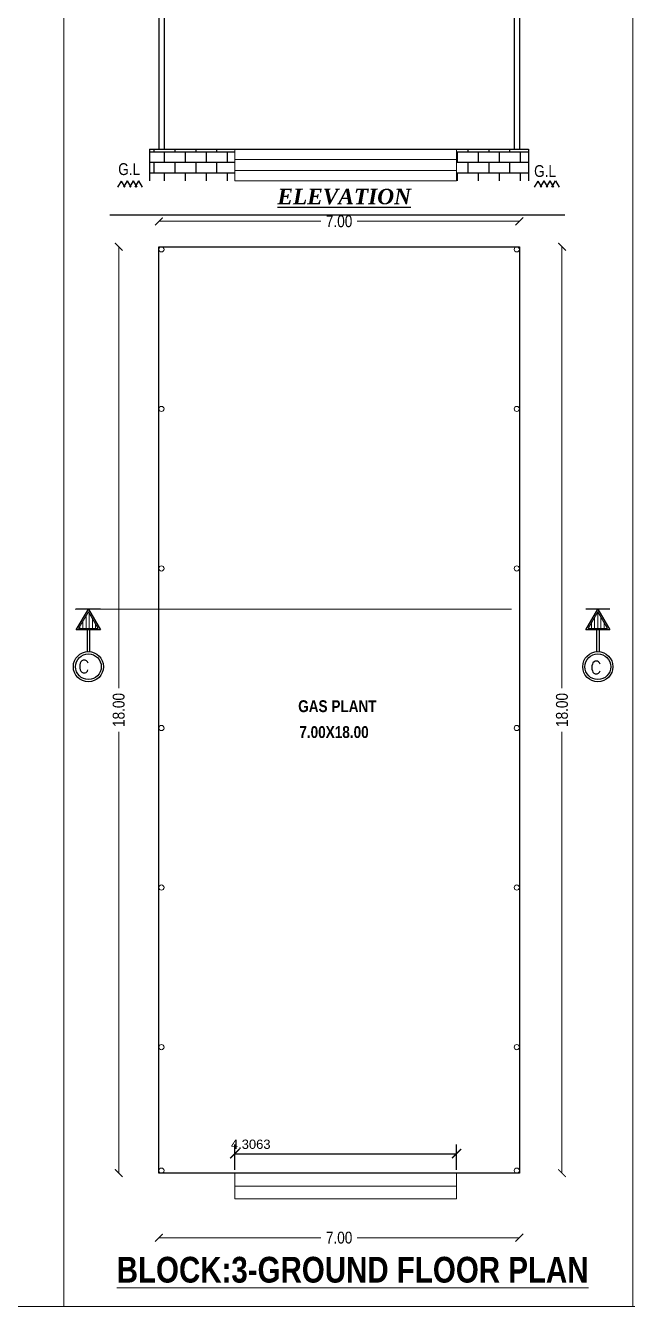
# Model space of a CAD drawing. Header units: metres. Extents: x -1559856 to -1559563, y 43807 to 43972.
# Drawn here: x -1559766.17 to -1559754.48, y 43862.95 to 43887.83 of the extents above; entities that cross this region are included whole.
import ezdxf

# ---------------------------------------------------------------- set-up
doc = ezdxf.new("R2010")
doc.units = ezdxf.units.M
doc.header["$LTSCALE"] = 750
doc.header["$MEASUREMENT"] = 0
doc.header["$PDMODE"] = 35
doc.header["$PDSIZE"] = 50
doc.linetypes.add('DASHED2', pattern=[9.525, 6.35, -3.175])
doc.layers.get('0').update_dxf_attribs({"lineweight": 5})
doc.layers.get('Defpoints').update_dxf_attribs({"lineweight": 0})
for name, color, linetype in [('BLK_3_COVERED_AREA', 171, 'Continuous'), ('BLK_3_FLR_0_BLT_UP_AREA', 171, 'Continuous'), ('BLK_3_FLR_0_CARPET_AREA', 10, 'Continuous'), ('BLK_3_FLR_0_EXIT_WIDTH_DOOR', 2, 'Continuous'), ('DORMITORY', 7, 'Continuous'), ('LANDSCAPE', 54, 'Continuous')]:
    doc.layers.add(name, color=color, linetype=linetype)
for name, color, linetype, lineweight in [('wall', 7, 'Continuous', 30), ('Windows', 142, 'Continuous', 0), ('WORKSHOP_AREA', 7, 'Continuous', 5)]:
    doc.layers.add(name, color=color, linetype=linetype, lineweight=lineweight)
doc.styles.add('GLOBAL INFRA 1', font='ARIALNB.TTF', dxfattribs={"height": 0.3})
doc.styles.add('K', font='swissc.ttf', dxfattribs={"height": 0.25})
doc.styles.add('mani', font='swissc.ttf', dxfattribs={"height": 0.23})
doc.styles.get("Standard").update_dxf_attribs({"font": 'arial.ttf'})
doc.styles.add('STYLE2', font='romant.shx', dxfattribs={"width": 0.8, "height": 4})
doc.dimstyles.new('Civil Mt', dxfattribs={"dimtxt": 0.23, "dimasz": 0.15, "dimexe": 0, "dimexo": 0, "dimgap": 0.1, "dimtad": 0, "dimzin": 0, "dimdsep": 46, "dimtxsty": 'mani', "dimblk": 'ARCHTICK', "dimcen": 0, "dimse1": 1, "dimse2": 1, "dimclrd": 253, "dimclrt": 7, "dimadec": 0, "dimazin": 3, "dimtfac": 1, "dimtofl": 0, "dimtmove": 1, "dimatfit": 3, "dimfxl": 0, "dimfrac": 2, "dimtolj": 1, "dimtzin": 0, "dimlwd": 13, "dimarcsym": 0})
doc.dimstyles.get("Standard").update_dxf_attribs({"dimtxt": 0.18, "dimasz": 0.18, "dimexe": 0.18, "dimexo": 0.0625, "dimgap": 0.09, "dimtad": 1, "dimtih": 1, "dimtoh": 1, "dimdec": 4, "dimzin": 0, "dimdsep": 46, "dimtxsty": 'Standard', "dimblk": 'ARCHTICK', "dimcen": 0.09, "dimadec": 0, "dimazin": 0, "dimtfac": 1, "dimtdec": 4, "dimtofl": 0, "dimtmove": 0, "dimatfit": 3, "dimldrblk": 'ARCHTICK', "dimfxl": 0, "dimtolj": 1, "dimtzin": 0, "dimarcsym": 0})

# ---------------------------------------------------------------- blocks, each defined once
blk = doc.blocks.new('_ArchTick')
at = {"color": 0, "linetype": 'ByBlock', "const_width": 0.15}
blk.add_lwpolyline([(-0.5, -0.5), (0.5, 0.5)], dxfattribs=at)
blk = doc.blocks.new('*D355')
at = {"color": 253, "lineweight": 13, "ltscale": 0.2}
for p, q in [((-1559763.58, 43884.03), (-1559760.433, 43884.03)), ((-1559756.58, 43884.03), (-1559759.727, 43884.03))]:
    blk.add_line(p, q, dxfattribs=at)
at = {"layer": 'Defpoints', "color": 0, "ltscale": 0.2}
for p in [(-1559756.58, 43884.03), (-1559763.58, 43883.535), (-1559756.58, 43883.535)]:
    blk.add_point(p, dxfattribs=at)
at = {"color": 253, "lineweight": 13, "ltscale": 0.2, "xscale": 0.15, "yscale": 0.15, "zscale": 0.15, "rotation": 180}
blk.add_blockref('_ArchTick', (-1559763.58, 43884.03), dxfattribs=at)
at = {"color": 253, "lineweight": 13, "ltscale": 0.2, "xscale": 0.15, "yscale": 0.15, "zscale": 0.15}
blk.add_blockref('_ArchTick', (-1559756.58, 43884.03), dxfattribs=at)
at = {"color": 7, "ltscale": 0.2, "insert": (-1559760.08, 43884.03), "char_height": 0.23, "attachment_point": 5, "style": 'mani'}
blk.add_mtext('\\A1;7.00', dxfattribs=at)
blk = doc.blocks.new('*D356')
at = {"color": 253, "lineweight": 13, "ltscale": 0.2}
for p, q in [((-1559755.752, 43883.535), (-1559755.752, 43874.959)), ((-1559755.752, 43865.535), (-1559755.752, 43874.11))]:
    blk.add_line(p, q, dxfattribs=at)
at = {"layer": 'Defpoints', "color": 0, "ltscale": 0.2}
for p in [(-1559756.58, 43883.535), (-1559755.752, 43883.535), (-1559756.58, 43865.535)]:
    blk.add_point(p, dxfattribs=at)
at = {"color": 253, "lineweight": 13, "ltscale": 0.2, "xscale": 0.15, "yscale": 0.15, "zscale": 0.15}
for p, rotation in [((-1559755.752, 43883.535), 90), ((-1559755.752, 43865.535), 270)]:
    blk.add_blockref('_ArchTick', p, dxfattribs=dict(at, rotation=rotation))
at = {"color": 7, "ltscale": 0.2, "insert": (-1559755.752, 43874.535), "char_height": 0.23, "attachment_point": 5, "rotation": 90, "style": 'mani'}
blk.add_mtext('\\A1;18.00', dxfattribs=at)
blk = doc.blocks.new('*D357')
at = {"color": 253, "lineweight": 13, "ltscale": 0.2}
for p, q in [((-1559764.36, 43883.535), (-1559764.36, 43874.959)), ((-1559764.36, 43865.535), (-1559764.36, 43874.11))]:
    blk.add_line(p, q, dxfattribs=at)
at = {"layer": 'Defpoints', "color": 0, "ltscale": 0.2}
for p in [(-1559764.36, 43883.535), (-1559763.58, 43883.535), (-1559763.58, 43865.535)]:
    blk.add_point(p, dxfattribs=at)
at = {"color": 253, "lineweight": 13, "ltscale": 0.2, "xscale": 0.15, "yscale": 0.15, "zscale": 0.15}
for p, rotation in [((-1559764.36, 43883.535), 90), ((-1559764.36, 43865.535), 270)]:
    blk.add_blockref('_ArchTick', p, dxfattribs=dict(at, rotation=rotation))
at = {"color": 7, "ltscale": 0.2, "insert": (-1559764.36, 43874.535), "char_height": 0.23, "attachment_point": 5, "rotation": 90, "style": 'mani'}
blk.add_mtext('\\A1;18.00', dxfattribs=at)
blk = doc.blocks.new('*D358')
at = {"color": 253, "lineweight": 13, "ltscale": 0.2}
for p, q in [((-1559763.58, 43864.281), (-1559760.433, 43864.281)), ((-1559756.58, 43864.281), (-1559759.727, 43864.281))]:
    blk.add_line(p, q, dxfattribs=at)
at = {"layer": 'Defpoints', "color": 0, "ltscale": 0.2}
for p in [(-1559763.58, 43865.535), (-1559756.58, 43865.535), (-1559756.58, 43864.281)]:
    blk.add_point(p, dxfattribs=at)
at = {"color": 253, "lineweight": 13, "ltscale": 0.2, "xscale": 0.15, "yscale": 0.15, "zscale": 0.15, "rotation": 180}
blk.add_blockref('_ArchTick', (-1559763.58, 43864.281), dxfattribs=at)
at = {"color": 253, "lineweight": 13, "ltscale": 0.2, "xscale": 0.15, "yscale": 0.15, "zscale": 0.15}
blk.add_blockref('_ArchTick', (-1559756.58, 43864.281), dxfattribs=at)
at = {"color": 7, "ltscale": 0.2, "insert": (-1559760.08, 43864.281), "char_height": 0.23, "attachment_point": 5, "style": 'mani'}
blk.add_mtext('\\A1;7.00', dxfattribs=at)
blk = doc.blocks.new('A$C29E24354')
at = {"ltscale": 5}
h = blk.add_hatch(dxfattribs=at)
h.set_pattern_fill('LINE', color=256, scale=0.8, style=0)
h.set_pattern_definition([(2e-15, (14266.147, 50002.224), (-2e-16, 2.54), [])])
h.paths.add_polyline_path([(2.2, 12.2), (15.8, 4.3), (15.8, 20.1)])
at = {"color": 0, "lineweight": 25}
blk.add_line((0, 21.9), (0, 2.4), dxfattribs=at)
at = {"lineweight": 25, "ltscale": 5}
for p, q in [((16.9, 13.2), (34.5, 13.2)), ((16.9, 11.2), (34.5, 11.2))]:
    blk.add_line(p, q, dxfattribs=at)
at = {"color": 0, "lineweight": 25}
blk.add_lwpolyline([(0, 12.2), (16.9, 21.9), (16.9, 2.4)], close=True, dxfattribs=at)
at = {"ltscale": 5}
blk.add_lwpolyline([(2.2, 12.2), (15.8, 20.1), (15.8, 4.3)], close=True, dxfattribs=at)
at = {"lineweight": 25, "ltscale": 5}
for radius in [12.2, 10.4]:
    blk.add_circle((46.7, 12.2), radius, dxfattribs=at)
blk = doc.blocks.new('*D450')
at = {"layer": 'BLK_3_FLR_0_EXIT_WIDTH_DOOR', "color": 0, "lineweight": -2}
for p, q in [((-1559762.104, 43865.597), (-1559762.104, 43866.094)), ((-1559762.104, 43865.914), (-1559757.798, 43865.914)), ((-1559757.798, 43865.597), (-1559757.798, 43866.094))]:
    blk.add_line(p, q, dxfattribs=at)
at = {"layer": 'Defpoints', "color": 0}
for p in [(-1559757.798, 43865.914), (-1559762.104, 43865.535), (-1559757.798, 43865.535)]:
    blk.add_point(p, dxfattribs=at)
at = {"layer": 'BLK_3_FLR_0_EXIT_WIDTH_DOOR', "color": 0, "lineweight": -2, "xscale": 0.18, "yscale": 0.18, "zscale": 0.18, "rotation": 180}
blk.add_blockref('_ArchTick', (-1559762.104, 43865.914), dxfattribs=at)
at = {"layer": 'BLK_3_FLR_0_EXIT_WIDTH_DOOR', "color": 0, "lineweight": -2, "xscale": 0.18, "yscale": 0.18, "zscale": 0.18}
blk.add_blockref('_ArchTick', (-1559757.798, 43865.914), dxfattribs=at)
at = {"layer": 'BLK_3_FLR_0_EXIT_WIDTH_DOOR', "color": 0, "insert": (-1559761.796, 43866.096), "char_height": 0.18, "attachment_point": 5}
blk.add_mtext('\\A1;4.3063', dxfattribs=at)

msp = doc.modelspace()

# ---------------------------------------------------------------- hatches: boundary and pattern name
at = {"layer": 'wall', "ltscale": 0.25}
h = msp.add_hatch(dxfattribs=at)
h.set_pattern_fill('AR-B816', scale=0.001, style=0)
h.set_pattern_definition([(0, (-1547861.63798, 43435.6988), (0, 0.2032), []), (90, (-1547861.63798, 43435.6988), (-0.2032, 0.2032), [0.2032, -0.2032])])
h.paths.add_polyline_path([(-1559757.79785, 43885.43009), (-1559757.79785, 43884.81659), (-1559756.39969, 43884.81658), (-1559756.39969, 43885.43008)])
h.paths.add_polyline_path([(-1559762.10414, 43884.81661), (-1559762.10414, 43885.43011), (-1559763.75969, 43885.43012), (-1559763.75969, 43884.81662)])

# ---------------------------------------------------------------- linework, layer by layer
at = {"color": 7, "linetype": 'DASHED2', "ltscale": 0.5}
msp.add_line((-1559756.73212, 43876.49721), (-1559765.20596, 43876.49721), dxfattribs=at)
at = {"color": 7, "ltscale": 0.2}
for points in [[(-1559701.9239, 43862.94666), (-1559856.28176, 43862.94666), (-1559856.28176, 43972.27391), (-1559701.9239, 43972.27391)], [(-1559756.57969, 43865.53451), (-1559763.57969, 43865.53451), (-1559763.57969, 43883.53451), (-1559756.57969, 43883.53451)], [(-1559762.10414, 43865.53451), (-1559757.79785, 43865.53451), (-1559757.79785, 43865.03451), (-1559762.10414, 43865.03451)]]:
    msp.add_lwpolyline(points, close=True, dxfattribs=at)
at = {"color": 7, "ltscale": 0.2, "elevation": -138700.08236}
msp.add_lwpolyline([(-1559754.37514, 43900.75762), (-1559765.42815, 43900.75762), (-1559765.42815, 43862.94666), (-1559754.37514, 43862.94666)], close=True, dxfattribs=at)
at = {"color": 7, "ltscale": 0.2}
for points in [[(-1559757.79785, 43865.28451), (-1559762.10414, 43865.28451)], [(-1559757.79785, 43865.03451), (-1559762.10414, 43865.03451)]]:
    msp.add_lwpolyline(points, dxfattribs=at)
for centre in [(-1559763.52969, 43883.48451), (-1559756.62969, 43883.48451), (-1559763.52969, 43880.38451), (-1559756.62969, 43880.38451), (-1559763.52969, 43877.28451), (-1559756.62969, 43877.28451), (-1559763.52969, 43874.18451), (-1559756.62969, 43874.18451), (-1559763.52969, 43871.08451), (-1559756.62969, 43871.08451), (-1559763.52969, 43867.98451), (-1559756.62969, 43867.98451), (-1559763.52969, 43865.58377), (-1559756.62969, 43865.58377)]:
    msp.add_circle(centre, 0.05, dxfattribs=at)
at = {"layer": 'BLK_3_COVERED_AREA', "color": 140}
msp.add_lwpolyline([(-1559756.57969, 43865.53451), (-1559763.57969, 43865.53451), (-1559763.57969, 43883.53451), (-1559756.57969, 43883.53451)], close=True, dxfattribs=at)
at = {"layer": 'BLK_3_FLR_0_BLT_UP_AREA', "color": 48}
msp.add_lwpolyline([(-1559756.57969, 43865.53451), (-1559763.57969, 43865.53451), (-1559763.57969, 43883.53451), (-1559756.57969, 43883.53451)], close=True, dxfattribs=at)
at = {"layer": 'BLK_3_FLR_0_CARPET_AREA', "color": 48}
msp.add_lwpolyline([(-1559756.57969, 43865.53451), (-1559763.57969, 43865.53451), (-1559763.57969, 43883.53451), (-1559756.57969, 43883.53451)], close=True, dxfattribs=at)
at = {"layer": 'LANDSCAPE', "color": 7}
for p, q in [((-1559764.31276, 43884.81331), (-1559764.38362, 43884.69059)), ((-1559764.31276, 43884.81331), (-1559764.2419, 43884.69059)), ((-1559764.19713, 43884.81671), (-1559764.26798, 43884.69398)), ((-1559764.19713, 43884.81671), (-1559764.12627, 43884.69398)), ((-1559764.07974, 43884.81671), (-1559764.1506, 43884.69398)), ((-1559764.07974, 43884.81671), (-1559764.00889, 43884.69398)), ((-1559763.97632, 43884.81671), (-1559764.04718, 43884.69398)), ((-1559763.97265, 43884.81671), (-1559763.90179, 43884.69398)), ((-1559756.21962, 43884.81331), (-1559756.29047, 43884.69059)), ((-1559756.21962, 43884.81331), (-1559756.14876, 43884.69059)), ((-1559756.10399, 43884.81671), (-1559756.17484, 43884.69398)), ((-1559756.10399, 43884.81671), (-1559756.03313, 43884.69398)), ((-1559755.9866, 43884.81671), (-1559756.05746, 43884.69398)), ((-1559755.9866, 43884.81671), (-1559755.91575, 43884.69398)), ((-1559755.88318, 43884.81671), (-1559755.95403, 43884.69398)), ((-1559755.87951, 43884.81671), (-1559755.80865, 43884.69398))]:
    msp.add_line(p, q, dxfattribs=at)
at = {"layer": 'wall', "color": 7}
for p, q in [((-1559763.57969, 43890.47617), (-1559763.57969, 43885.43004)), ((-1559763.47969, 43890.37455), (-1559763.47969, 43885.43004)), ((-1559756.67969, 43890.37455), (-1559756.67969, 43885.43004)), ((-1559756.57969, 43890.47617), (-1559756.57969, 43885.43004)), ((-1559763.75969, 43885.43004), (-1559763.75969, 43884.81671)), ((-1559763.75969, 43885.43004), (-1559756.39969, 43885.43004)), ((-1559756.39969, 43885.43004), (-1559756.39969, 43884.81671)), ((-1559764.53394, 43884.15564), (-1559755.69855, 43884.15571))]:
    msp.add_line(p, q, dxfattribs=at)
at = {"layer": 'Windows', "color": 7, "ltscale": 0.2}
for p, q in [((-1559762.10414, 43885.23004), (-1559757.79785, 43885.23004)), ((-1559757.79785, 43885.01659), (-1559762.10414, 43885.01659))]:
    msp.add_line(p, q, dxfattribs=at)
msp.add_lwpolyline([(-1559762.10414, 43885.43004), (-1559757.79785, 43885.43004), (-1559757.79785, 43884.81659), (-1559762.10414, 43884.81659)], close=True, dxfattribs=at)
at = {"layer": 'WORKSHOP_AREA', "color": 7}
msp.add_lwpolyline([(-1559756.57969, 43865.53451), (-1559763.57969, 43865.53451), (-1559763.57969, 43883.53451), (-1559756.57969, 43883.53451)], close=True, dxfattribs=at)

# ---------------------------------------------------------------- block references
at = {"color": 7, "linetype": 'DASHED2', "xscale": 0.0239999999996508, "yscale": 0.0239999999996508, "zscale": 0.0239999999996508}
for p, rotation in [((-1559765.2405, 43876.49721), 270), ((-1559755.34912, 43876.49721), 269.9999999999999)]:
    msp.add_blockref('A$C29E24354', p, dxfattribs=dict(at, rotation=rotation))

# ---------------------------------------------------------------- texts
at = {"color": 0, "style": 'K'}
for p in [(-1559764.36927, 43884.92915), (-1559756.29355, 43884.89217)]:
    msp.add_text('G.L', height=0.229872, dxfattribs=at).set_placement(p)
at = {"color": 7, "linetype": 'DASHED2', "style": 'STYLE2'}
for p in [(-1559765.14901, 43875.25509), (-1559755.2057, 43875.23631)]:
    msp.add_text('C', height=0.2496, rotation=359.817788, dxfattribs=at).set_placement(p)
at = {"color": 7, "style": 'GLOBAL INFRA 1'}
msp.add_text('%%UBLOCK:3-GROUND FLOOR PLAN', height=0.5, dxfattribs=at).set_placement((-1559764.39833, 43863.40924))
at = {"color": 7, "char_height": 0.23, "width": 2.5352558, "attachment_point": 1, "style": 'GLOBAL INFRA 1'}
for s, insert in [('GAS PLANT', (-1559760.87439, 43874.72398)), ('7.00X18.00', (-1559760.85343, 43874.22072))]:
    msp.add_mtext(s, dxfattribs=dict(at, insert=insert))
at = {"layer": 'DORMITORY', "color": 7, "insert": (-1559758.68518, 43884.66223, 4.18078), "char_height": 0.3, "width": 6.8507282, "attachment_point": 3, "style": 'GLOBAL INFRA 1'}
msp.add_mtext('\\A1;{\\fTimes New Roman|b1|i1|c0|p18;\\LELEVATION}', dxfattribs=at)

# ---------------------------------------------------------------- dimensions: what is measured, and where the dimension line sits
at = {"color": 7, "ltscale": 0.2}
for base, p1, p2, picture, middle in [((-1559756.57969, 43884.02987), (-1559763.57969, 43883.53451), (-1559756.57969, 43883.53451), '*D355', (-1559760.07969, 43884.02987)), ((-1559756.57969, 43864.28097), (-1559763.57969, 43865.53451), (-1559756.57969, 43865.53451), '*D358', (-1559760.07969, 43864.28097))]:
    dim = msp.add_linear_dim(base=base, p1=p1, p2=p2, dimstyle='Civil Mt', dxfattribs=at)
    dim.commit()
    dim.dimension.update_dxf_attribs({"geometry": picture, "text_midpoint": middle})
for base, p1, p2, picture, middle in [((-1559764.36027, 43883.53451), (-1559763.57969, 43865.53451), (-1559763.57969, 43883.53451), '*D357', (-1559764.36027, 43874.53451)), ((-1559755.75237, 43883.53451), (-1559756.57969, 43865.53451), (-1559756.57969, 43883.53451), '*D356', (-1559755.75237, 43874.53451))]:
    dim = msp.add_linear_dim(base=base, p1=p1, p2=p2, angle=270, dimstyle='Civil Mt', dxfattribs=at)
    dim.commit()
    dim.dimension.update_dxf_attribs({"geometry": picture, "text_midpoint": middle})
at = {"layer": 'BLK_3_FLR_0_EXIT_WIDTH_DOOR'}
dim = msp.add_linear_dim(base=(-1559757.79785, 43865.91385), p1=(-1559762.10414, 43865.53451), p2=(-1559757.79785, 43865.53451), angle=0, dimstyle='Standard', dxfattribs=at)
dim.commit()
dim.dimension.update_dxf_attribs({"geometry": '*D450', "text_midpoint": (-1559761.79596, 43865.91385), "dimtype": 161})

doc.saveas('drawing.dxf')
